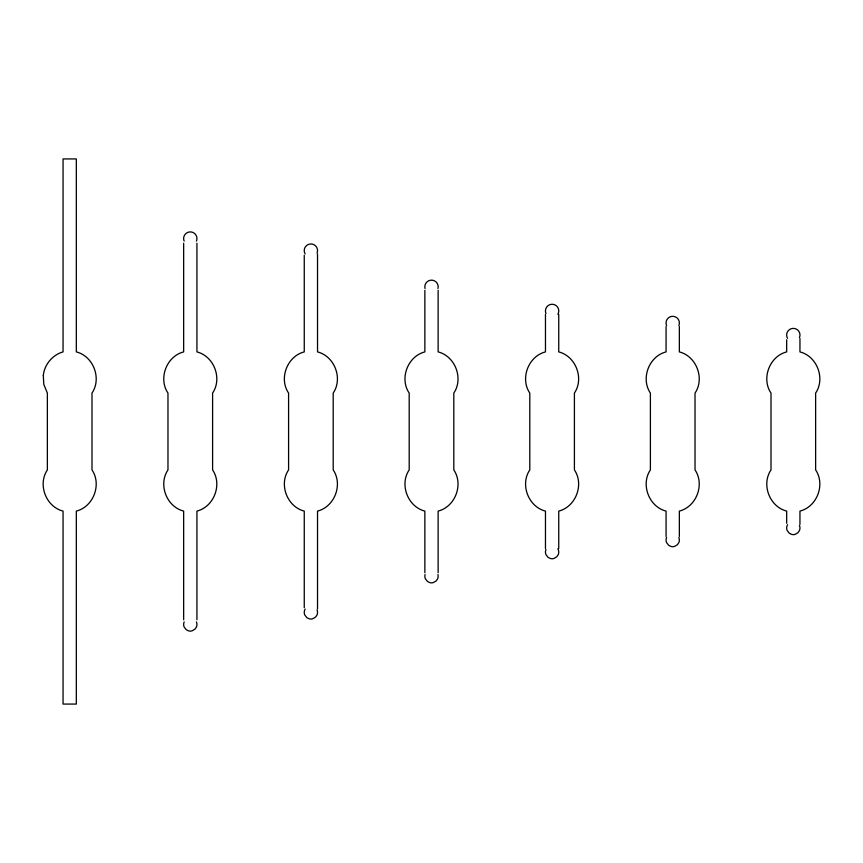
<?xml version="1.0" encoding="UTF-8"?>
<svg xmlns="http://www.w3.org/2000/svg" width="863" height="863" viewBox="0 0 863 863"><rect width="100%" height="100%" fill="white"/><g stroke="black" fill="none" stroke-linecap="round" stroke-linejoin="round"><path stroke-width="1.29" d="M557.854 314.208L558.232 313.431A7.508 7.023 0 0 0 558.739 310.896A6.926 6.731 0 0 0 556.797 306.203L556.139 305.631A6.505 6.321 0 0 0 548.059 305.631L546.84 306.861A6.958 6.753 0 0 0 545.47 310.896A7.508 7.023 0 0 0 545.977 313.431M787.574 338.328L787.185 337.552A7.508 7.023 0 0 1 786.689 335.017A6.958 6.753 0 0 1 788.048 330.971L789.278 329.752A6.505 6.321 0 0 1 797.358 329.752L798.005 330.324A6.926 6.731 0 0 1 799.947 335.017A7.508 7.023 0 0 1 799.451 337.552M305.146 253.905L304.768 253.129A7.508 7.023 0 0 1 304.261 250.594A6.958 6.753 0 0 1 305.631 246.548L306.861 245.329A6.505 6.321 0 0 1 314.941 245.319L315.588 245.901A6.926 6.731 0 0 1 317.519 250.594A7.508 7.023 0 0 1 317.023 253.129M799.947 338.544L799.947 351.899C817.067 356.236 825.524 378.469 815.632 393.086L815.632 469.914C825.524 484.531 817.067 506.764 799.947 511.101L799.947 524.456M786.678 339.731L786.678 351.899C769.569 356.236 761.112 378.469 771.004 393.086L771.004 469.914C761.112 484.531 769.569 506.764 786.678 511.101L786.678 523.269M679.343 326.484L679.343 351.899C696.463 356.236 704.92 378.469 695.028 393.086L695.028 469.914C704.92 484.531 696.463 506.764 679.343 511.101L679.343 536.516M666.074 326.484L666.074 351.899C648.965 356.236 640.508 378.469 650.4 393.086L650.4 469.914C640.508 484.531 648.965 506.764 666.074 511.101L666.074 536.516M558.739 314.423L558.739 351.899C575.848 356.236 584.316 378.469 574.413 393.086L574.413 469.914C584.316 484.531 575.848 506.764 558.739 511.101L558.739 548.577M545.47 314.423L545.47 351.899C528.361 356.236 519.904 378.469 529.796 393.086L529.796 469.914C519.904 484.531 528.361 506.764 545.47 511.101L545.47 548.577M438.134 290.302L438.134 351.899C455.243 356.236 463.701 378.469 453.809 393.086L453.809 469.914C463.701 484.531 455.243 506.764 438.134 511.101L438.134 572.698M424.866 290.302L424.866 351.899C407.757 356.236 399.299 378.469 409.191 393.086L409.191 469.914C399.299 484.531 407.757 506.764 424.866 511.101L424.866 572.698M317.53 254.121L317.53 351.899C334.639 356.236 343.096 378.469 333.204 393.086L333.204 469.914C343.096 484.531 334.639 506.764 317.53 511.101L317.53 608.879M304.261 255.308L304.261 351.899C287.152 356.236 278.684 378.469 288.587 393.086L288.587 469.914C278.684 484.531 287.152 506.764 304.261 511.101L304.261 607.692M196.926 243.247L196.926 351.899C214.035 356.236 222.492 378.469 212.6 393.086L212.6 469.914C222.492 484.531 214.035 506.764 196.926 511.101L196.926 619.753M183.657 243.247L183.657 351.899C166.537 356.236 158.08 378.469 167.972 393.086L167.972 469.914C158.08 484.531 166.537 506.764 183.657 511.101L183.657 619.753M184.164 621.932A6.958 6.753 0 0 0 183.657 624.467A7.508 7.023 0 0 0 184.164 627.013L186.246 629.731L188.576 630.875A6.224 5.825 0 0 0 192.007 630.875L194.984 629.159L196.419 627.013A7.508 7.023 0 0 0 196.926 624.467A6.926 6.731 0 0 0 196.419 621.932M196.419 241.068A7.508 7.023 0 0 0 196.926 238.533A6.926 6.731 0 0 0 194.984 233.841L194.326 233.269A6.505 6.321 0 0 0 186.246 233.258L185.027 234.488A6.958 6.753 0 0 0 183.657 238.533A7.508 7.023 0 0 0 184.164 241.068M305.146 609.095A6.958 6.753 0 0 0 304.261 612.406A7.508 7.023 0 0 0 304.768 614.952L306.861 617.671L309.181 618.814A6.224 5.825 0 0 0 312.611 618.814L315.588 617.099L317.023 614.952A7.508 7.023 0 0 0 317.53 612.406A6.926 6.731 0 0 0 317.023 609.871M425.092 574.51A6.958 6.753 0 0 0 424.866 576.225A7.508 7.023 0 0 0 425.373 578.76L427.465 581.489L429.785 582.633A6.224 5.825 0 0 0 433.215 582.633L436.193 580.918L437.627 578.76A7.508 7.023 0 0 0 438.134 576.225A6.926 6.731 0 0 0 437.908 574.51M437.908 288.49A7.508 7.023 0 0 0 438.134 286.775A6.926 6.731 0 0 0 436.193 282.082L435.535 281.511A6.505 6.321 0 0 0 427.455 281.511L426.236 282.74A6.958 6.753 0 0 0 424.866 286.775A7.508 7.023 0 0 0 425.092 288.49M666.581 537.509A6.958 6.753 0 0 0 666.085 540.044A7.508 7.023 0 0 0 666.581 542.579L668.674 545.308L670.993 546.452A6.224 5.825 0 0 0 674.424 546.452L677.401 544.736L678.836 542.579A7.508 7.023 0 0 0 679.343 540.044A6.926 6.731 0 0 0 678.836 537.509M678.836 325.491A7.508 7.023 0 0 0 679.343 322.956A6.926 6.731 0 0 0 677.401 318.264L676.754 317.692A6.505 6.321 0 0 0 668.663 317.692L667.444 318.922A6.958 6.753 0 0 0 666.085 322.956A7.508 7.023 0 0 0 666.581 325.491M787.574 524.672A6.958 6.753 0 0 0 786.689 527.983A7.508 7.023 0 0 0 787.185 530.518L789.278 533.248L791.598 534.391A6.224 5.825 0 0 0 795.039 534.391L798.005 532.676L799.44 530.518A7.508 7.023 0 0 0 799.947 527.983A6.926 6.731 0 0 0 799.44 525.448M545.977 549.569A6.958 6.753 0 0 0 545.47 552.104A7.508 7.023 0 0 0 545.977 554.639L548.07 557.369L550.389 558.512A6.224 5.825 0 0 0 553.819 558.512L556.797 556.797L558.232 554.639A7.508 7.023 0 0 0 558.739 552.104A6.926 6.731 0 0 0 557.854 548.792M43.312 375.47L43.786 384.326L47.368 393.086L47.368 469.914C37.476 484.531 45.933 506.764 63.053 511.101L63.053 704.068L76.322 704.068L76.322 511.101C93.431 506.764 101.888 484.531 91.996 469.914L91.996 393.086C101.888 378.469 93.431 356.236 76.322 351.899L76.322 158.932L63.053 158.932L63.053 351.899C52.503 354.855 44.38 364.574 43.312 375.47"/></g></svg>
